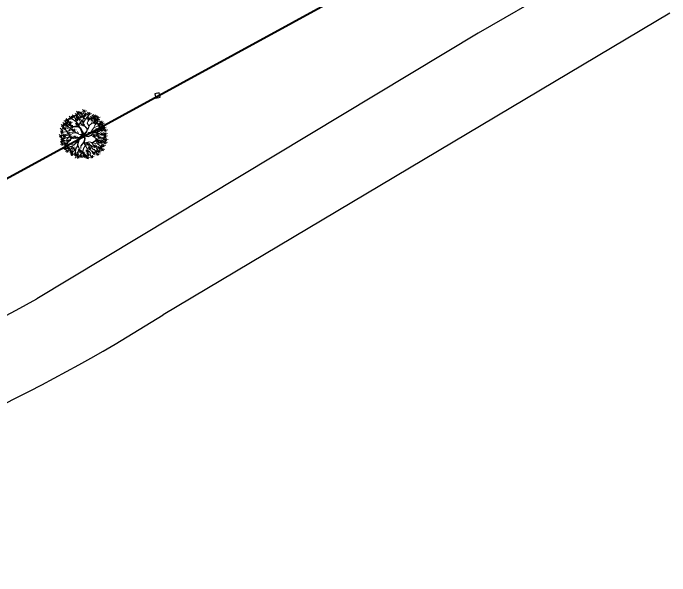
# Model space of a CAD drawing. Extents: x 2080 to 102394, y 2071 to 93424.
# Drawn here: x 83767 to 85072, y 74898 to 76016 of the extents above; entities that cross this region are included whole.
import ezdxf

# ---------------------------------------------------------------- set-up
doc = ezdxf.new("R2010")
doc.units = 0
doc.header["$LTSCALE"] = 20
doc.header["$MEASUREMENT"] = 0
doc.linetypes.add('CENTERX2', pattern=[4, 2.5, -0.5, 0.5, -0.5])
for name, color, linetype, lineweight in [('ASPHALT', 9, 'CENTERX2', 25), ('fence', 13, 'FENCELINE2', 40), ('NEEM TREE', 84, 'Continuous', 5), ('STONE', 2, 'Continuous', 30), ('tree', 60, 'Continuous', 0)]:
    doc.layers.add(name, color=color, linetype=linetype, lineweight=lineweight)
doc.linetypes.add('FENCELINE2', pattern='A,0.25,-0.1,[132,ltypeshp.shx,S=0.1,R=0,X=-0.1,Y=0],-0.1,1', length=1.45)

# ---------------------------------------------------------------- blocks, each defined once
blk = doc.blocks.new('TREE')
at = {"layer": 'tree', "linetype": 'ByBlock'}
for p, q in [((-0.329, 0.492), (-0.314, 0.599)), ((-0.306, 0.575), (-0.22, 0.6)), ((-0.29, 0.511), (-0.303, 0.57)), ((-0.273, 0.545), (-0.259, 0.653)), ((-0.224, 0.58), (-0.128, 0.503)), ((-0.207, 0.433), (-0.217, 0.605)), ((-0.205, 0.66), (-0.11, 0.584)), ((-0.205, 0.617), (-0.119, 0.642)), ((-0.191, 0.507), (-0.177, 0.615)), ((-0.172, 0.588), (-0.158, 0.695)), ((-0.135, 0.66), (-0.04, 0.584)), ((-0.135, 0.617), (-0.049, 0.642)), ((-0.103, 0.588), (-0.088, 0.695)), ((-0.089, 0.461), (-0.087, 0.635)), ((-0.085, 0.483), (-0.071, 0.591)), ((-0.063, 0.631), (0.032, 0.555)), ((-0.063, 0.588), (0.023, 0.613)), ((-0.055, 0.643), (-0.052, 0.59)), ((-0.052, 0.59), (-0.011, 0.48)), ((-0.047, 0.644), (-0.047, 0.611)), ((-0.042, 0.6), (-0.035, 0.643)), ((-0.005, 0.464), (-0.042, 0.6)), ((-0.033, 0.707), (0.062, 0.63)), ((-0.033, 0.664), (0.053, 0.689)), ((-0.03, 0.559), (-0.016, 0.666)), ((0.001, 0.473), (0.029, 0.592)), ((0.039, 0.586), (0.006, 0.477)), ((0.017, 0.613), (0.103, 0.638)), ((0.018, 0.656), (0.113, 0.579)), ((0.029, 0.592), (0.023, 0.645)), ((0.03, 0.485), (0.044, 0.593)), ((0.035, 0.641), (0.033, 0.588)), ((0.044, 0.637), (0.039, 0.586)), ((0.05, 0.583), (0.064, 0.691)), ((0.15, 0.552), (0.105, 0.639)), ((0.123, 0.629), (0.219, 0.552)), ((0.123, 0.586), (0.209, 0.611)), ((0.156, 0.556), (0.17, 0.664)), ((0.163, 0.545), (0.224, 0.6)), ((0.205, 0.587), (0.301, 0.511)), ((0.205, 0.544), (0.291, 0.569)), ((0.226, 0.503), (0.287, 0.569)), ((0.238, 0.515), (0.252, 0.622)), ((0.33, 0.47), (0.344, 0.578)), ((0.405, 0.481), (0.42, 0.589)), ((-0.591, 0.277), (-0.577, 0.385)), ((-0.561, 0.308), (-0.547, 0.415)), ((-0.543, 0.367), (-0.457, 0.391)), ((-0.542, 0.409), (-0.447, 0.333)), ((-0.51, 0.337), (-0.496, 0.444)), ((-0.501, 0.398), (-0.415, 0.423)), ((-0.5, 0.441), (-0.405, 0.364)), ((-0.452, 0.377), (-0.492, 0.415)), ((-0.47, 0.529), (-0.375, 0.452)), ((-0.47, 0.486), (-0.384, 0.511)), ((-0.468, 0.369), (-0.453, 0.476)), ((-0.437, 0.456), (-0.423, 0.564)), ((-0.314, 0.437), (-0.412, 0.488)), ((-0.314, 0.437), (-0.398, 0.504)), ((-0.398, 0.399), (-0.312, 0.424)), ((-0.397, 0.442), (-0.302, 0.366)), ((-0.388, 0.355), (-0.374, 0.462)), ((-0.295, 0.373), (-0.384, 0.406)), ((-0.365, 0.37), (-0.351, 0.477)), ((-0.362, 0.522), (-0.276, 0.546)), ((-0.361, 0.564), (-0.266, 0.488)), ((-0.295, 0.371), (-0.314, 0.437)), ((-0.206, 0.427), (-0.29, 0.511)), ((-0.274, 0.404), (-0.179, 0.328)), ((-0.274, 0.361), (-0.188, 0.386)), ((-0.241, 0.332), (-0.227, 0.439)), ((-0.224, 0.537), (-0.138, 0.562)), ((-0.12, 0.397), (-0.213, 0.432)), ((-0.108, 0.377), (-0.206, 0.427)), ((-0.14, 0.483), (-0.144, 0.522)), ((-0.112, 0.385), (-0.14, 0.483)), ((-0.118, 0.513), (-0.032, 0.538)), ((-0.117, 0.556), (-0.022, 0.479)), ((-0.081, 0.379), (-0.089, 0.461)), ((-0.059, 0.448), (0.036, 0.372)), ((-0.059, 0.406), (0.027, 0.43)), ((-0.026, 0.376), (-0.012, 0.483)), ((-0.009, 0.399), (-0.005, 0.464)), ((0.069, 0.306), (-0.009, 0.399)), ((-0.003, 0.515), (0.083, 0.54)), ((-0.002, 0.558), (0.093, 0.481)), ((0, 0.398), (0.001, 0.473)), ((0.07, 0.32), (0, 0.398)), ((0.108, 0.29), (0.122, 0.398)), ((0.141, 0.293), (0.169, 0.409)), ((0.143, 0.282), (0.177, 0.413)), ((0.177, 0.413), (0.15, 0.552)), ((0.169, 0.409), (0.163, 0.545)), ((0.181, 0.406), (0.226, 0.503)), ((0.188, 0.422), (0.274, 0.447)), ((0.189, 0.465), (0.284, 0.388)), ((0.221, 0.392), (0.235, 0.5)), ((0.246, 0.432), (0.332, 0.456)), ((0.247, 0.474), (0.342, 0.398)), ((0.265, 0.373), (0.282, 0.487)), ((0.267, 0.359), (0.357, 0.405)), ((0.274, 0.368), (0.285, 0.482)), ((0.279, 0.402), (0.293, 0.509)), ((0.282, 0.487), (0.332, 0.535)), ((0.297, 0.5), (0.383, 0.525)), ((0.298, 0.543), (0.393, 0.466)), ((0.331, 0.373), (0.417, 0.398)), ((0.332, 0.416), (0.427, 0.34)), ((0.357, 0.405), (0.397, 0.482)), ((0.364, 0.344), (0.378, 0.451)), ((0.373, 0.553), (0.468, 0.477)), ((0.373, 0.511), (0.459, 0.535)), ((0.409, 0.429), (0.495, 0.453)), ((0.41, 0.471), (0.505, 0.395)), ((0.411, 0.316), (0.458, 0.439)), ((0.442, 0.399), (0.456, 0.507)), ((0.477, 0.283), (0.491, 0.39)), ((0.514, 0.402), (0.6, 0.427)), ((0.515, 0.445), (0.61, 0.369)), ((0.547, 0.373), (0.561, 0.48)), ((-0.673, 0.204), (-0.578, 0.127)), ((-0.641, 0.132), (-0.626, 0.239)), ((-0.624, 0.307), (-0.538, 0.332)), ((-0.623, 0.35), (-0.528, 0.273)), ((-0.601, 0.221), (-0.506, 0.145)), ((-0.601, 0.179), (-0.515, 0.203)), ((-0.509, 0.25), (-0.584, 0.249)), ((-0.568, 0.149), (-0.554, 0.256)), ((-0.565, 0.242), (-0.479, 0.267)), ((-0.564, 0.285), (-0.469, 0.209)), ((-0.478, 0.18), (-0.563, 0.306)), ((-0.532, 0.213), (-0.518, 0.32)), ((-0.449, 0.308), (-0.531, 0.364)), ((-0.48, 0.328), (-0.524, 0.371)), ((-0.475, 0.329), (-0.514, 0.378)), ((-0.476, 0.233), (-0.509, 0.25)), ((-0.395, 0.219), (-0.476, 0.233)), ((-0.354, 0.341), (-0.452, 0.377)), ((-0.39, 0.223), (-0.449, 0.308)), ((-0.447, 0.273), (-0.351, 0.196)), ((-0.447, 0.23), (-0.361, 0.255)), ((-0.407, 0.225), (-0.445, 0.305)), ((-0.414, 0.2), (-0.4, 0.308)), ((-0.235, 0.3), (-0.39, 0.307)), ((-0.299, 0.218), (-0.39, 0.223)), ((-0.284, 0.274), (-0.354, 0.341)), ((-0.26, 0.197), (-0.339, 0.217)), ((-0.312, 0.273), (-0.217, 0.196)), ((-0.312, 0.23), (-0.227, 0.255)), ((-0.262, 0.214), (-0.299, 0.218)), ((-0.252, 0.302), (-0.298, 0.373)), ((-0.233, 0.303), (-0.295, 0.371)), ((-0.26, 0.236), (-0.284, 0.274)), ((-0.28, 0.2), (-0.265, 0.308)), ((-0.248, 0.16), (-0.262, 0.214)), ((-0.243, 0.166), (-0.26, 0.236)), ((-0.122, 0.26), (-0.233, 0.303)), ((-0.203, 0.106), (-0.189, 0.213)), ((-0.123, 0.268), (-0.192, 0.36)), ((-0.08, 0.211), (-0.122, 0.263)), ((-0.075, 0.181), (-0.122, 0.26)), ((-0.075, 0.245), (-0.108, 0.377)), ((-0.106, 0.295), (-0.02, 0.319)), ((-0.105, 0.337), (-0.01, 0.261)), ((-0.095, 0.334), (-0.081, 0.379)), ((-0.083, 0.292), (-0.09, 0.349)), ((-0.077, 0.189), (-0.075, 0.245)), ((-0.055, 0.145), (-0.076, 0.201)), ((-0.073, 0.265), (-0.058, 0.372)), ((-0.061, 0.128), (-0.023, 0.204)), ((0.002, 0.037), (0.098, 0.216)), ((0.092, 0.251), (0.069, 0.306)), ((0.106, 0.27), (0.07, 0.32)), ((0.075, 0.363), (0.171, 0.286)), ((0.075, 0.32), (0.161, 0.345)), ((0.097, 0.224), (0.092, 0.251)), ((0.098, 0.216), (0.099, 0.176)), ((0.106, 0.267), (0.141, 0.293)), ((0.106, 0.239), (0.143, 0.282)), ((0.111, 0.187), (0.106, 0.239)), ((0.146, 0.28), (0.235, 0.3)), ((0.233, 0.311), (0.147, 0.288)), ((0.171, 0.245), (0.266, 0.168)), ((0.219, 0.164), (0.188, 0.228)), ((0.188, 0.228), (0.219, 0.13)), ((0.203, 0.172), (0.217, 0.28)), ((0.219, 0.161), (0.256, 0.226)), ((0.23, 0.163), (0.264, 0.224)), ((0.235, 0.3), (0.267, 0.359)), ((0.249, 0.312), (0.344, 0.236)), ((0.249, 0.269), (0.335, 0.294)), ((0.258, 0.229), (0.331, 0.294)), ((0.264, 0.224), (0.401, 0.242)), ((0.282, 0.24), (0.296, 0.347)), ((0.331, 0.294), (0.411, 0.316)), ((0.343, 0.291), (0.426, 0.31)), ((0.387, 0.266), (0.402, 0.373)), ((0.401, 0.242), (0.545, 0.235)), ((0.412, 0.313), (0.536, 0.357)), ((0.418, 0.213), (0.513, 0.137)), ((0.418, 0.17), (0.504, 0.195)), ((0.424, 0.159), (0.482, 0.194)), ((0.426, 0.31), (0.537, 0.349)), ((0.542, 0.338), (0.432, 0.308)), ((0.444, 0.355), (0.539, 0.278)), ((0.444, 0.312), (0.53, 0.337)), ((0.451, 0.141), (0.465, 0.248)), ((0.482, 0.194), (0.552, 0.312)), ((0.525, 0.083), (0.539, 0.191)), ((0.543, 0.287), (0.638, 0.21)), ((0.543, 0.244), (0.629, 0.269)), ((0.545, 0.235), (0.583, 0.261)), ((0.576, 0.214), (0.59, 0.322)), ((-0.696, 0.067), (-0.61, 0.091)), ((-0.695, 0.109), (-0.6, 0.033)), ((-0.674, 0.161), (-0.588, 0.186)), ((-0.663, 0.037), (-0.649, 0.145)), ((-0.551, 0.034), (-0.643, -0.019)), ((-0.554, 0.036), (-0.634, 0.064)), ((-0.52, 0.114), (-0.622, 0.141)), ((-0.617, 0.009), (-0.522, -0.068)), ((-0.603, 0.078), (-0.517, 0.103)), ((-0.602, 0.121), (-0.507, 0.045)), ((-0.585, -0.064), (-0.571, 0.044)), ((-0.57, 0.049), (-0.556, 0.156)), ((-0.443, 0.057), (-0.551, 0.034)), ((-0.459, 0.055), (-0.523, 0.114)), ((-0.444, 0.06), (-0.52, 0.114)), ((-0.518, 0.024), (-0.423, -0.053)), ((-0.518, -0.019), (-0.433, 0.006)), ((-0.481, 0.182), (-0.517, 0.182)), ((-0.486, -0.048), (-0.471, 0.059)), ((-0.422, 0.097), (-0.478, 0.18)), ((-0.4, 0.037), (-0.443, 0.057)), ((-0.41, 0.046), (-0.425, 0.1)), ((-0.393, 0.041), (-0.422, 0.097)), ((-0.207, 0.033), (-0.4, 0.037)), ((-0.228, 0.012), (-0.389, 0.033)), ((-0.21, 0.018), (-0.329, -0.041)), ((-0.132, 0.037), (-0.324, -0.049)), ((-0.214, 0.023), (-0.282, 0.029)), ((-0.156, 0.05), (-0.248, 0.16)), ((-0.128, 0.063), (-0.243, 0.166)), ((-0.236, 0.178), (-0.14, 0.101)), ((-0.236, 0.135), (-0.15, 0.16)), ((-0.141, 0.058), (-0.223, 0.145)), ((-0.201, 0.034), (-0.21, 0.018)), ((-0.127, 0.055), (-0.201, 0.034)), ((-0.126, 0.049), (-0.197, 0.023)), ((0, 0), (-0.132, 0.037)), ((0, 0), (-0.126, 0.049)), ((-0.038, 0.025), (-0.118, 0.056)), ((-0.062, 0.105), (-0.077, 0.189)), ((-0.042, 0.069), (-0.062, 0.105)), ((-0.056, 0.1), (-0.061, 0.128)), ((-0.013, 0.029), (-0.058, 0.078)), ((0.006, 0.047), (-0.056, 0.1)), ((-0.003, 0.034), (-0.042, 0.069)), ((-0.005, 0.03), (-0.038, 0.025)), ((0, 0.003), (-0.026, -0.046)), ((-0.019, 0.017), (-0.002, 0.014)), ((0, 0.003), (-0.014, -0.047)), ((0.04, 0.032), (-0.005, 0.03)), ((-0.002, 0.014), (0.04, 0.032)), ((0, 0), (0.044, 0.025)), ((0, 0), (0.091, -0.073)), ((0, 0), (0.139, -0.009)), ((0.016, 0.04), (0.088, 0.177)), ((0.043, 0.047), (0.016, 0.04)), ((0.088, 0.177), (0.038, 0.06)), ((0.099, 0.176), (0.043, 0.047)), ((0.044, 0.025), (0.111, 0.187)), ((0.046, 0.011), (0.134, 0.001)), ((0.134, 0.001), (0.198, 0.023)), ((0.139, -0.009), (0.204, 0.018)), ((0.198, 0.023), (0.21, 0.064)), ((0.204, 0.018), (0.217, 0.054)), ((0.208, 0.013), (0.249, 0.015)), ((0.21, 0.064), (0.221, 0.147)), ((0.214, 0.023), (0.246, 0.017)), ((0.217, 0.054), (0.23, 0.163)), ((0.246, 0.017), (0.311, 0.048)), ((0.249, 0.015), (0.323, 0.041)), ((0.311, 0.048), (0.336, 0.133)), ((0.317, 0.046), (0.389, 0.033)), ((0.336, 0.133), (0.424, 0.159)), ((0.389, 0.033), (0.456, 0.05)), ((0.394, 0.036), (0.45, 0.001)), ((0.403, 0.15), (0.428, 0.151)), ((0.424, 0.159), (0.503, 0.136)), ((0.428, 0.151), (0.498, 0.132)), ((0.539, -0.18), (0.432, 0.012)), ((0.45, 0.001), (0.533, 0.007)), ((0.453, 0.094), (0.548, 0.017)), ((0.456, 0.05), (0.507, 0.095)), ((0.466, 0.002), (0.561, -0.075)), ((0.492, 0.113), (0.578, 0.138)), ((0.493, 0.156), (0.588, 0.079)), ((0.496, 0.109), (0.591, 0.032)), ((0.503, 0.136), (0.618, 0.152)), ((0.507, 0.097), (0.612, 0.171)), ((0.507, 0.095), (0.572, 0.089)), ((0.525, 0.036), (0.611, 0.061)), ((0.533, 0.007), (0.64, -0.062)), ((0.536, 0.007), (0.638, -0.031)), ((0.558, 0.007), (0.572, 0.114)), ((0.572, 0.089), (0.628, 0.107)), ((0.582, -0.077), (0.597, 0.031)), ((0.591, 0.075), (0.677, 0.099)), ((0.592, 0.117), (0.687, 0.041)), ((0.61, -0.014), (0.696, 0.011)), ((0.611, 0.029), (0.706, -0.047)), ((0.624, 0.045), (0.638, 0.152)), ((0.643, -0.043), (0.657, 0.064)), ((-0.682, -0.055), (-0.587, -0.131)), ((-0.682, -0.098), (-0.597, -0.073)), ((-0.65, -0.127), (-0.635, -0.02)), ((-0.454, -0.073), (-0.64, -0.051)), ((-0.529, -0.128), (-0.626, -0.133)), ((-0.621, -0.164), (-0.525, -0.241)), ((-0.621, -0.207), (-0.535, -0.182)), ((-0.618, -0.034), (-0.532, -0.009)), ((-0.526, -0.13), (-0.611, -0.175)), ((-0.455, -0.168), (-0.611, -0.187)), ((-0.607, -0.197), (-0.556, -0.183)), ((-0.553, -0.188), (-0.605, -0.205)), ((-0.588, -0.237), (-0.574, -0.129)), ((-0.468, -0.173), (-0.583, -0.255)), ((-0.477, -0.172), (-0.553, -0.188)), ((-0.454, -0.076), (-0.529, -0.128)), ((-0.407, -0.172), (-0.477, -0.172)), ((-0.469, -0.176), (-0.374, -0.253)), ((-0.387, -0.146), (-0.455, -0.168)), ((-0.334, -0.044), (-0.454, -0.076)), ((-0.342, -0.062), (-0.452, -0.073)), ((-0.437, -0.248), (-0.422, -0.141)), ((-0.417, -0.165), (-0.398, -0.159)), ((-0.407, -0.172), (-0.4, -0.227)), ((-0.324, -0.049), (-0.4, -0.184)), ((-0.4, -0.184), (-0.39, -0.275)), ((-0.329, -0.041), (-0.387, -0.146)), ((-0.285, -0.131), (-0.347, -0.181)), ((-0.171, -0.129), (-0.285, -0.131)), ((-0.172, -0.14), (-0.282, -0.134)), ((-0.161, -0.155), (-0.227, -0.298)), ((-0.163, -0.13), (-0.188, -0.191)), ((-0.078, -0.099), (-0.163, -0.13)), ((-0.133, -0.136), (-0.161, -0.155)), ((-0.16, -0.164), (-0.132, -0.198)), ((-0.069, -0.103), (-0.158, -0.138)), ((-0.149, -0.159), (-0.079, -0.113)), ((-0.149, -0.159), (-0.133, -0.192)), ((-0.139, -0.291), (-0.125, -0.184)), ((-0.026, -0.046), (-0.078, -0.099)), ((-0.014, -0.047), (-0.069, -0.103)), ((0.004, -0.038), (-0.063, -0.105)), ((0.079, -0.072), (-0.003, -0.031)), ((-0.003, -0.05), (0.044, -0.129)), ((0, -0.016), (0.079, -0.072)), ((0.007, -0.04), (0.046, -0.126)), ((0.022, -0.012), (0.134, -0.013)), ((0.129, -0.165), (0.041, -0.112)), ((0.044, -0.129), (0.133, -0.189)), ((0.046, -0.126), (0.13, -0.176)), ((0.078, -0.078), (0.151, -0.08)), ((0.091, -0.073), (0.155, -0.074)), ((0.13, -0.176), (0.158, -0.274)), ((0.132, -0.17), (0.336, -0.203)), ((0.151, -0.08), (0.196, -0.117)), ((0.155, -0.074), (0.169, -0.091)), ((0.169, -0.091), (0.199, -0.117)), ((0.172, -0.286), (0.187, -0.178)), ((0.199, -0.117), (0.211, -0.159)), ((0.2, -0.122), (0.28, -0.1)), ((0.291, -0.098), (0.201, -0.111)), ((0.211, -0.159), (0.258, -0.235)), ((0.216, -0.119), (0.216, -0.153)), ((0.216, -0.153), (0.259, -0.224)), ((0.28, -0.1), (0.361, -0.1)), ((0.355, -0.099), (0.432, -0.075)), ((0.355, -0.27), (0.37, -0.163)), ((0.361, -0.1), (0.461, -0.159)), ((0.432, -0.075), (0.535, -0.071)), ((0.451, -0.001), (0.547, -0.192)), ((0.461, -0.159), (0.582, -0.147)), ((0.461, -0.275), (0.475, -0.167)), ((0.466, -0.041), (0.552, -0.016)), ((0.488, -0.218), (0.503, -0.11)), ((0.498, -0.069), (0.584, -0.044)), ((0.499, -0.026), (0.594, -0.103)), ((0.514, -0.191), (0.529, -0.084)), ((0.55, -0.004), (0.645, -0.081)), ((0.55, -0.047), (0.636, -0.022)), ((0.554, -0.182), (0.649, -0.259)), ((0.634, -0.043), (0.557, -0.003)), ((0.562, -0.138), (0.658, -0.214)), ((0.562, -0.181), (0.648, -0.156)), ((0.582, -0.147), (0.612, -0.162)), ((0.595, -0.21), (0.609, -0.103)), ((-0.669, -0.223), (-0.583, -0.198)), ((-0.632, -0.239), (-0.536, -0.316)), ((-0.632, -0.282), (-0.546, -0.257)), ((-0.599, -0.312), (-0.585, -0.204)), ((-0.506, -0.281), (-0.565, -0.299)), ((-0.558, -0.304), (-0.462, -0.38)), ((-0.558, -0.347), (-0.472, -0.322)), ((-0.525, -0.376), (-0.511, -0.269)), ((-0.478, -0.282), (-0.508, -0.303)), ((-0.37, -0.277), (-0.506, -0.281)), ((-0.417, -0.327), (-0.504, -0.395)), ((-0.423, -0.345), (-0.497, -0.402)), ((-0.484, -0.411), (-0.423, -0.345)), ((-0.409, -0.34), (-0.482, -0.422)), ((-0.469, -0.219), (-0.384, -0.194)), ((-0.461, -0.26), (-0.365, -0.337)), ((-0.461, -0.303), (-0.375, -0.278)), ((-0.455, -0.464), (-0.441, -0.357)), ((-0.428, -0.333), (-0.414, -0.225)), ((-0.404, -0.341), (-0.422, -0.465)), ((-0.395, -0.276), (-0.417, -0.327)), ((-0.39, -0.275), (-0.409, -0.34)), ((-0.4, -0.227), (-0.395, -0.276)), ((-0.37, -0.277), (-0.303, -0.243)), ((-0.325, -0.247), (-0.37, -0.277)), ((-0.342, -0.35), (-0.247, -0.426)), ((-0.342, -0.393), (-0.256, -0.368)), ((-0.206, -0.219), (-0.325, -0.247)), ((-0.309, -0.422), (-0.295, -0.315)), ((-0.303, -0.243), (-0.21, -0.231)), ((-0.239, -0.305), (-0.279, -0.382)), ((-0.188, -0.191), (-0.235, -0.311)), ((-0.235, -0.311), (-0.207, -0.482)), ((-0.222, -0.35), (-0.127, -0.426)), ((-0.222, -0.392), (-0.137, -0.368)), ((-0.19, -0.422), (-0.175, -0.315)), ((-0.114, -0.27), (-0.177, -0.373)), ((-0.172, -0.262), (-0.086, -0.237)), ((-0.171, -0.219), (-0.076, -0.295)), ((-0.112, -0.359), (-0.155, -0.473)), ((-0.133, -0.192), (-0.055, -0.238)), ((-0.132, -0.198), (-0.107, -0.275)), ((-0.127, -0.208), (-0.055, -0.238)), ((-0.117, -0.218), (-0.106, -0.28)), ((-0.107, -0.275), (-0.112, -0.359)), ((-0.11, -0.295), (-0.106, -0.381)), ((-0.102, -0.288), (-0.096, -0.39)), ((-0.019, -0.332), (-0.084, -0.48)), ((-0.059, -0.485), (-0.045, -0.377)), ((-0.055, -0.238), (-0.018, -0.338)), ((-0.011, -0.334), (-0.049, -0.242)), ((-0.049, -0.39), (-0.027, -0.322)), ((-0.018, -0.338), (0.05, -0.461)), ((-0.008, -0.336), (0.113, -0.369)), ((-0.008, -0.35), (0.116, -0.374)), ((0.071, -0.378), (0.166, -0.455)), ((0.103, -0.45), (0.117, -0.343)), ((0.113, -0.369), (0.15, -0.424)), ((0.118, -0.365), (0.26, -0.428)), ((0.14, -0.213), (0.235, -0.29)), ((0.14, -0.256), (0.226, -0.231)), ((0.145, -0.229), (0.153, -0.393)), ((0.158, -0.274), (0.224, -0.316)), ((0.192, -0.37), (0.287, -0.447)), ((0.224, -0.316), (0.223, -0.378)), ((0.223, -0.378), (0.261, -0.503)), ((0.224, -0.442), (0.238, -0.335)), ((0.226, -0.313), (0.278, -0.369)), ((0.235, -0.259), (0.331, -0.336)), ((0.235, -0.302), (0.321, -0.277)), ((0.258, -0.235), (0.307, -0.28)), ((0.259, -0.224), (0.326, -0.243)), ((0.268, -0.332), (0.282, -0.224)), ((0.309, -0.274), (0.269, -0.233)), ((0.269, -0.233), (0.328, -0.252)), ((0.307, -0.28), (0.318, -0.39)), ((0.318, -0.374), (0.413, -0.451)), ((0.322, -0.241), (0.408, -0.216)), ((0.323, -0.198), (0.418, -0.275)), ((0.326, -0.243), (0.348, -0.287)), ((0.336, -0.203), (0.433, -0.262)), ((0.348, -0.287), (0.422, -0.314)), ((0.35, -0.281), (0.568, -0.298)), ((0.35, -0.446), (0.364, -0.339)), ((0.392, -0.3), (0.558, -0.305)), ((0.405, -0.334), (0.491, -0.309)), ((0.406, -0.291), (0.501, -0.368)), ((0.422, -0.314), (0.489, -0.409)), ((0.429, -0.202), (0.524, -0.279)), ((0.438, -0.363), (0.453, -0.256)), ((0.459, -0.372), (0.554, -0.449)), ((0.488, -0.336), (0.574, -0.311)), ((0.489, -0.293), (0.584, -0.369)), ((0.492, -0.444), (0.506, -0.337)), ((0.5, -0.309), (0.586, -0.284)), ((0.521, -0.365), (0.535, -0.258)), ((0.528, -0.209), (0.623, -0.285)), ((0.528, -0.252), (0.613, -0.227)), ((0.547, -0.192), (0.592, -0.243)), ((0.554, -0.225), (0.639, -0.2)), ((-0.488, -0.392), (-0.392, -0.468)), ((-0.488, -0.435), (-0.402, -0.41)), ((-0.475, -0.506), (-0.389, -0.482)), ((-0.474, -0.464), (-0.379, -0.54)), ((-0.442, -0.536), (-0.428, -0.429)), ((-0.399, -0.472), (-0.313, -0.447)), ((-0.398, -0.429), (-0.303, -0.505)), ((-0.343, -0.421), (-0.396, -0.488)), ((-0.38, -0.584), (-0.294, -0.559)), ((-0.379, -0.541), (-0.284, -0.618)), ((-0.366, -0.501), (-0.351, -0.394)), ((-0.347, -0.614), (-0.333, -0.506)), ((-0.279, -0.382), (-0.343, -0.421)), ((-0.268, -0.436), (-0.288, -0.496)), ((-0.276, -0.387), (-0.268, -0.436)), ((-0.255, -0.573), (-0.169, -0.548)), ((-0.254, -0.53), (-0.159, -0.607)), ((-0.213, -0.463), (-0.252, -0.579)), ((-0.209, -0.482), (-0.24, -0.585)), ((-0.207, -0.482), (-0.235, -0.596)), ((-0.222, -0.602), (-0.208, -0.495)), ((-0.185, -0.589), (-0.099, -0.564)), ((-0.184, -0.546), (-0.089, -0.622)), ((-0.142, -0.549), (-0.158, -0.619)), ((-0.155, -0.473), (-0.142, -0.549)), ((-0.106, -0.381), (-0.152, -0.472)), ((-0.152, -0.475), (-0.115, -0.511)), ((-0.152, -0.618), (-0.138, -0.511)), ((-0.096, -0.39), (-0.033, -0.466)), ((-0.092, -0.455), (-0.006, -0.43)), ((-0.063, -0.521), (-0.092, -0.63)), ((-0.091, -0.412), (0.004, -0.489)), ((-0.034, -0.463), (-0.063, -0.521)), ((-0.045, -0.567), (0.05, -0.644)), ((-0.033, -0.466), (-0.018, -0.508)), ((-0.018, -0.508), (-0.018, -0.637)), ((-0.017, -0.547), (0.01, -0.641)), ((-0.013, -0.64), (0.001, -0.532)), ((0.043, -0.645), (0.057, -0.538)), ((0.05, -0.461), (0.132, -0.517)), ((0.051, -0.469), (0.065, -0.634)), ((0.074, -0.635), (0.052, -0.477)), ((0.068, -0.426), (0.164, -0.502)), ((0.068, -0.469), (0.154, -0.444)), ((0.07, -0.421), (0.156, -0.396)), ((0.101, -0.498), (0.115, -0.391)), ((0.11, -0.674), (0.125, -0.567)), ((0.12, -0.496), (0.216, -0.573)), ((0.12, -0.539), (0.206, -0.514)), ((0.132, -0.517), (0.198, -0.609)), ((0.15, -0.424), (0.207, -0.482)), ((0.153, -0.568), (0.167, -0.461)), ((0.191, -0.413), (0.277, -0.388)), ((0.207, -0.482), (0.209, -0.59)), ((0.211, -0.662), (0.225, -0.555)), ((0.239, -0.56), (0.325, -0.535)), ((0.24, -0.517), (0.335, -0.593)), ((0.244, -0.559), (0.339, -0.635)), ((0.247, -0.45), (0.265, -0.545)), ((0.26, -0.428), (0.35, -0.533)), ((0.261, -0.503), (0.292, -0.568)), ((0.266, -0.53), (0.284, -0.575)), ((0.272, -0.589), (0.286, -0.482)), ((0.277, -0.631), (0.291, -0.524)), ((0.317, -0.417), (0.403, -0.392)), ((0.318, -0.39), (0.376, -0.506)), ((0.319, -0.476), (0.415, -0.553)), ((0.319, -0.519), (0.405, -0.494)), ((0.401, -0.488), (0.324, -0.398)), ((0.352, -0.548), (0.366, -0.441)), ((0.391, -0.495), (0.362, -0.453)), ((0.362, -0.453), (0.382, -0.505)), ((0.371, -0.479), (0.457, -0.454)), ((0.372, -0.436), (0.467, -0.513)), ((0.404, -0.509), (0.418, -0.401)), ((0.459, -0.415), (0.545, -0.39)), ((-0.219, -0.63), (-0.123, -0.707)), ((-0.219, -0.673), (-0.133, -0.648)), ((-0.186, -0.702), (-0.172, -0.595)), ((-0.128, -0.611), (-0.033, -0.688)), ((-0.128, -0.654), (-0.043, -0.629)), ((-0.096, -0.683), (-0.081, -0.576)), ((-0.046, -0.61), (0.04, -0.585)), ((-0.029, -0.656), (0.067, -0.732)), ((-0.029, -0.698), (0.057, -0.674)), ((-0.002, -0.637), (-0.013, -0.583)), ((0.004, -0.728), (0.018, -0.621)), ((0.01, -0.616), (0.096, -0.591)), ((0.011, -0.573), (0.106, -0.649)), ((0.077, -0.644), (0.163, -0.62)), ((0.078, -0.602), (0.173, -0.678)), ((0.178, -0.59), (0.274, -0.666)), ((0.178, -0.633), (0.264, -0.608)), ((0.244, -0.602), (0.33, -0.577))]:
    blk.add_line(p, q, dxfattribs=at)

msp = doc.modelspace()

# ---------------------------------------------------------------- linework, layer by layer
at = {"layer": 'ASPHALT', "linetype": 'Continuous'}
for p, q in [((85072.206, 76016.415), (84065.392, 75416.909)), ((84691.16, 75976.621), (83814.65, 75448.173))]:
    msp.add_line(p, q, dxfattribs=at)
msp.add_lwpolyline([(84999.792, 76154.819), (84691.16, 75976.621)], dxfattribs=at)
for centre, radius, start, end in [((82268.614, 78265.31), 3213.485, 272.023064, 298.757849), ((82273.34, 78237.294), 3341.56, 271.955901, 302.431577)]:
    msp.add_arc(centre, radius, start, end, dxfattribs=at)
at = {"layer": 'fence', "linetype": 'Continuous'}
msp.add_lwpolyline([(78745.248, 74982.689), (80684.996, 75190.726), (81004.553, 75195.494), (82184.094, 75242.71), (83191.2, 75380.147), (84660.704, 76183.192)], dxfattribs=at)
at = {"layer": 'STONE', "linetype": 'Continuous', "ltscale": 0.5}
msp.add_lwpolyline([(84050.659, 75847.424), (84059.482, 75849.464), (84057.442, 75858.287), (84048.619, 75856.247)], close=True, dxfattribs=at)

# ---------------------------------------------------------------- block references
at = {"layer": 'NEEM TREE', "linetype": 'Continuous', "extrusion": (0.00224, -0.003541, 0.999991), "xscale": 68.84092483757348, "yscale": 68.84092483757006, "zscale": 68.84092483757813, "rotation": 51.50199717107611}
msp.add_blockref('TREE', (83907.03, 75774.013, -80.324), dxfattribs=at)

doc.saveas('drawing.dxf')
